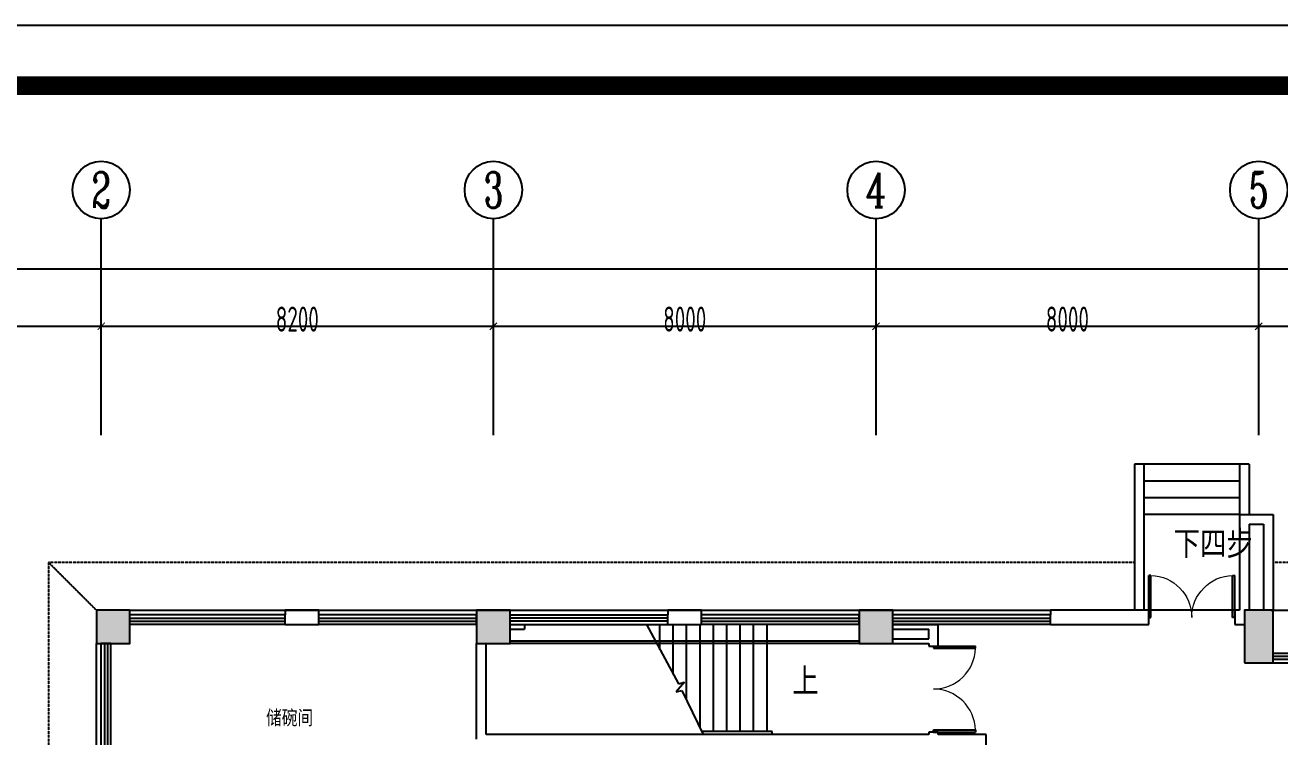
# Model space of a CAD drawing. Header units: inches. Extents: x -584 to 1446124, y -108140 to 99637.
# Drawn here: x 897232 to 923466, y -29166 to -14283 of the extents above; entities that cross this region are included whole.
import ezdxf
from ezdxf.enums import TextEntityAlignment as Align

# ---------------------------------------------------------------- set-up
doc = ezdxf.new("R2010")
doc.units = ezdxf.units.IN
doc.header["$MEASUREMENT"] = 0
doc.linetypes.add('DASH', pattern=[0.35, 0.25, -0.1])
for name, color, linetype in [('AXIS', 3, 'Continuous'), ('AXIS_TEXT', 7, 'Continuous'), ('COLUMN', 6, 'Continuous'), ('DIM_SYMB', 3, 'Continuous'), ('GROUND', 34, 'Continuous'), ('PUB_TEXT', 151, 'Continuous'), ('ROOM_NAME', 7, 'Continuous'), ('STAIR', 6, 'Continuous'), ('WALL', 7, 'Continuous'), ('WINDOW', 3, 'Continuous'), ('外框', 7, 'Continuous')]:
    doc.layers.add(name, color=color, linetype=linetype)
doc.styles.add('_TCH_AXIS', font='COMPLEX', dxfattribs={"bigfont": 'GBCBIG'})
doc.styles.add('_TCH_DIM', font='stylu.ttf')
doc.styles.add('_TCH_DIM_T3', font='TSSDENG', dxfattribs={"width": 0.64, "bigfont": 'TSSDCHN'})
doc.styles.add('COMPLEX', font='stylu.ttf')
doc.styles.add('宋体', font='', dxfattribs={"width": 0.8})
doc.styles.get('宋体').set_extended_font_data('NSimSun')
doc.dimstyles.new('_TCH_ARCH&&150', dxfattribs={"dimtxt": 525, "dimasz": 150, "dimexe": 375, "dimexo": 450, "dimgap": 150, "dimtad": 1, "dimdec": 0, "dimzin": 0, "dimdsep": 46, "dimtxsty": '_TCH_DIM_T3', "dimblk": 'ARCHTICK', "dimcen": 0.09, "dimclrt": 7, "dimazin": 2, "dimtfac": 1, "dimtdec": 0, "dimtix": 1, "dimtmove": 2, "dimatfit": 3, "dimfxl": 0, "dimtolj": 1, "dimtzin": 0, "dimarcsym": 0})

# ---------------------------------------------------------------- blocks, each defined once
blk = doc.blocks.new('_ArchTick')
at = {"color": 0, "linetype": 'ByBlock', "const_width": 0.15}
blk.add_lwpolyline([(-0.5, -0.5), (0.5, 0.5)], dxfattribs=at)
blk = doc.blocks.new('*D146')
at = {"layer": 'AXIS', "color": 0, "lineweight": -2, "transparency": 16777216}
for p, q in [((890823, -22408), (890823, -20205)), ((898823, -22408), (898823, -20205)), ((890823, -20580), (898823, -20580))]:
    blk.add_line(p, q, dxfattribs=at)
at = {"layer": 'Defpoints', "color": 0, "transparency": 16777216}
for p in [(898823, -20580), (890823, -22858), (898823, -22858)]:
    blk.add_point(p, dxfattribs=at)
at = {"layer": 'AXIS', "color": 0, "lineweight": -2, "transparency": 16777216, "xscale": 150, "yscale": 150, "zscale": 150, "rotation": 180}
blk.add_blockref('_ArchTick', (890823, -20580), dxfattribs=at)
at = {"layer": 'AXIS', "color": 0, "lineweight": -2, "transparency": 16777216, "xscale": 150, "yscale": 150, "zscale": 150}
blk.add_blockref('_ArchTick', (898823, -20580), dxfattribs=at)
at = {"layer": 'AXIS', "color": 7, "transparency": 16777216, "insert": (894823, -20430), "char_height": 525, "attachment_point": 5, "style": '_TCH_DIM_T3'}
blk.add_mtext('\\A1;8000', dxfattribs=at)
blk = doc.blocks.new('*D147')
at = {"layer": 'AXIS', "color": 0, "lineweight": -2, "transparency": 16777216}
for p, q in [((898823, -22408), (898823, -20205)), ((907023, -22408), (907023, -20205)), ((898823, -20580), (907023, -20580))]:
    blk.add_line(p, q, dxfattribs=at)
at = {"layer": 'Defpoints', "color": 0, "transparency": 16777216}
for p in [(907023, -20580), (898823, -22858), (907023, -22858)]:
    blk.add_point(p, dxfattribs=at)
at = {"layer": 'AXIS', "color": 0, "lineweight": -2, "transparency": 16777216, "xscale": 150, "yscale": 150, "zscale": 150, "rotation": 180}
blk.add_blockref('_ArchTick', (898823, -20580), dxfattribs=at)
at = {"layer": 'AXIS', "color": 0, "lineweight": -2, "transparency": 16777216, "xscale": 150, "yscale": 150, "zscale": 150}
blk.add_blockref('_ArchTick', (907023, -20580), dxfattribs=at)
at = {"layer": 'AXIS', "color": 7, "transparency": 16777216, "insert": (902923, -20430), "char_height": 525, "attachment_point": 5, "style": '_TCH_DIM_T3'}
blk.add_mtext('\\A1;8200', dxfattribs=at)
blk = doc.blocks.new('*D148')
at = {"layer": 'AXIS', "color": 0, "lineweight": -2, "transparency": 16777216}
for p, q in [((907023, -22408), (907023, -20205)), ((915023, -22408), (915023, -20205)), ((907023, -20580), (915023, -20580))]:
    blk.add_line(p, q, dxfattribs=at)
at = {"layer": 'Defpoints', "color": 0, "transparency": 16777216}
for p in [(915023, -20580), (907023, -22858), (915023, -22858)]:
    blk.add_point(p, dxfattribs=at)
at = {"layer": 'AXIS', "color": 0, "lineweight": -2, "transparency": 16777216, "xscale": 150, "yscale": 150, "zscale": 150, "rotation": 180}
blk.add_blockref('_ArchTick', (907023, -20580), dxfattribs=at)
at = {"layer": 'AXIS', "color": 0, "lineweight": -2, "transparency": 16777216, "xscale": 150, "yscale": 150, "zscale": 150}
blk.add_blockref('_ArchTick', (915023, -20580), dxfattribs=at)
at = {"layer": 'AXIS', "color": 7, "transparency": 16777216, "insert": (911023, -20430), "char_height": 525, "attachment_point": 5, "style": '_TCH_DIM_T3'}
blk.add_mtext('\\A1;8000', dxfattribs=at)
blk = doc.blocks.new('*D149')
at = {"layer": 'AXIS', "color": 0, "lineweight": -2, "transparency": 16777216}
for p, q in [((915023, -22408), (915023, -20205)), ((923023, -22408), (923023, -20205)), ((915023, -20580), (923023, -20580))]:
    blk.add_line(p, q, dxfattribs=at)
at = {"layer": 'Defpoints', "color": 0, "transparency": 16777216}
for p in [(923023, -20580), (915023, -22858), (923023, -22858)]:
    blk.add_point(p, dxfattribs=at)
at = {"layer": 'AXIS', "color": 0, "lineweight": -2, "transparency": 16777216, "xscale": 150, "yscale": 150, "zscale": 150, "rotation": 180}
blk.add_blockref('_ArchTick', (915023, -20580), dxfattribs=at)
at = {"layer": 'AXIS', "color": 0, "lineweight": -2, "transparency": 16777216, "xscale": 150, "yscale": 150, "zscale": 150}
blk.add_blockref('_ArchTick', (923023, -20580), dxfattribs=at)
at = {"layer": 'AXIS', "color": 7, "transparency": 16777216, "insert": (919023, -20430), "char_height": 525, "attachment_point": 5, "style": '_TCH_DIM_T3'}
blk.add_mtext('\\A1;8000', dxfattribs=at)
blk = doc.blocks.new('*D150')
at = {"layer": 'AXIS', "color": 0, "lineweight": -2, "transparency": 16777216}
for p, q in [((923023, -22408), (923023, -20205)), ((931023, -22408), (931023, -20205)), ((923023, -20580), (931023, -20580))]:
    blk.add_line(p, q, dxfattribs=at)
at = {"layer": 'Defpoints', "color": 0, "transparency": 16777216}
for p in [(931023, -20580), (923023, -22858), (931023, -22858)]:
    blk.add_point(p, dxfattribs=at)
at = {"layer": 'AXIS', "color": 0, "lineweight": -2, "transparency": 16777216, "xscale": 150, "yscale": 150, "zscale": 150, "rotation": 180}
blk.add_blockref('_ArchTick', (923023, -20580), dxfattribs=at)
at = {"layer": 'AXIS', "color": 0, "lineweight": -2, "transparency": 16777216, "xscale": 150, "yscale": 150, "zscale": 150}
blk.add_blockref('_ArchTick', (931023, -20580), dxfattribs=at)
at = {"layer": 'AXIS', "color": 7, "transparency": 16777216, "insert": (927023, -20430), "char_height": 525, "attachment_point": 5, "style": '_TCH_DIM_T3'}
blk.add_mtext('\\A1;8000', dxfattribs=at)
blk = doc.blocks.new('*D156')
at = {"layer": 'AXIS', "color": 0, "lineweight": -2, "transparency": 16777216}
for p, q in [((890723, -22408), (890723, -19005)), ((971023, -22408), (971023, -19005)), ((890723, -19380), (971023, -19380))]:
    blk.add_line(p, q, dxfattribs=at)
at = {"layer": 'Defpoints', "color": 0, "transparency": 16777216}
for p in [(971023, -19380), (890723, -22858), (971023, -22858)]:
    blk.add_point(p, dxfattribs=at)
at = {"layer": 'AXIS', "color": 0, "lineweight": -2, "transparency": 16777216, "xscale": 150, "yscale": 150, "zscale": 150, "rotation": 180}
blk.add_blockref('_ArchTick', (890723, -19380), dxfattribs=at)
at = {"layer": 'AXIS', "color": 0, "lineweight": -2, "transparency": 16777216, "xscale": 150, "yscale": 150, "zscale": 150}
blk.add_blockref('_ArchTick', (971023, -19380), dxfattribs=at)
at = {"layer": 'AXIS', "color": 7, "transparency": 16777216, "insert": (930873, -19230), "char_height": 525, "attachment_point": 5, "style": '_TCH_DIM_T3'}
blk.add_mtext('\\A1;80300', dxfattribs=at)
blk = doc.blocks.new('_FZH')
at = {"layer": 'WALL'}
blk.add_lwpolyline([(-0.5, -0.5), (0.5, -0.5), (0.5, 0.5), (-0.5, 0.5)], close=True, dxfattribs=at)
blk.add_solid([(-0.5, -0.5), (0.5, -0.5), (-0.5, 0.5), (0.5, 0.5)], dxfattribs=at)
blk = doc.blocks.new('$DorLib2D$00000002')
for p, q in [((-0.5, 0), (-0.5, 0.4875)), ((-0.475, 0.4875), (-0.5, 0.4875)), ((-0.475, 0), (-0.475, 0.4875)), ((0.475, 0), (0.475, 0.4875)), ((0.475, 0.4875), (0.5, 0.4875)), ((0.5, 0), (0.5, 0.4875)), ((-0.5, 0), (-0.475, 0)), ((0.5, 0), (0.475, 0))]:
    blk.add_line(p, q)
at = {"lineweight": 13}
for centre, start, end in [((-0.4875, 0), 0, 88.53072), ((0.4875, 0), 91.46928, 180)]:
    blk.add_arc(centre, 0.4875, start, end, dxfattribs=at)
blk = doc.blocks.new('$WINLIB2D$00000001')
at = {"color": 0}
for points in [[(-0.5, 0.5), (-0.5, -0.5)], [(-0.5, 0.5), (0.5, 0.5)], [(0.5, -0.5), (0.5, 0.5)], [(0.5, 0.1667), (-0.5, 0.1667)], [(0.5, -0.1667), (-0.5, -0.1667)], [(-0.5, -0.5), (0.5, -0.5)]]:
    blk.add_lwpolyline(points, dxfattribs=at)
blk = doc.blocks.new('_AXISO')
blk.add_circle((0, 0), 0.5)
at = {"layer": 'AXIS_TEXT', "style": 'COMPLEX', "width": 1.041667}
blk.add_attdef('A', text='', height=0.56, dxfattribs=at).set_placement((-0.25, -0.28), (0.25, -0.28), align=Align.FIT)
blk = doc.blocks.new('$TCHSYS$WIN2D')
for p, q in [((-0.5, 0.5), (0.5, 0.5)), ((-0.5, 0.5), (-0.5, -0.5)), ((0.5, 0.5), (0.5, -0.5)), ((0.5, 0.1667), (-0.5, 0.1667)), ((0.5, -0.1667), (-0.5, -0.1667)), ((-0.5, -0.5), (0.5, -0.5))]:
    blk.add_line(p, q)

msp = doc.modelspace()

# ---------------------------------------------------------------- linework, layer by layer
for p, q in [((899422.9, -26515.8), (918672.9, -26515.8)), ((898722.9, -46665.8), (898722.9, -27215.8))]:
    msp.add_line(p, q)
at = {"layer": 'AXIS'}
for p, q in [((898822.9, -22857.8), (898822.9, -18330.2)), ((907022.9, -22857.8), (907022.9, -18330.2)), ((915022.9, -22857.8), (915022.9, -18330.2)), ((923022.9, -22857.8), (923022.9, -18330.2))]:
    msp.add_line(p, q, dxfattribs=at)
at = {"layer": 'COLUMN'}
for p, q in [((903372.9, -26515.8), (902672.9, -26515.8)), ((902672.9, -26515.8), (902672.9, -26615.8)), ((903372.9, -26615.8), (903372.9, -26515.8)), ((911372.9, -26515.8), (910672.9, -26515.8)), ((910672.9, -26515.8), (910672.9, -26615.8)), ((911372.9, -26615.8), (911372.9, -26515.8)), ((920722.9, -26515.8), (918672.9, -26515.8)), ((918672.9, -26515.8), (918672.9, -26615.8)), ((902672.9, -26815.8), (903372.9, -26815.8)), ((910672.9, -26815.8), (911372.9, -26815.8)), ((918672.9, -26815.8), (920722.9, -26815.8))]:
    msp.add_line(p, q, dxfattribs=at)
at = {"layer": 'DIM_SYMB'}
for points in [[(921657.5, -24690.9, 0, 0, 0), (921657.5, -23964.3, 120, 0, 0), (921657.5, -23514.3, 0, 0, 0)], [(913115.4, -27973.8, 0, 0, 0), (911745.4, -27973.8, 120, 0, 0), (911295.4, -27973.8, 0, 0, 0)]]:
    msp.add_lwpolyline(points, format="xyseb", dxfattribs=at)
at = {"layer": 'GROUND', "linetype": 'DASH'}
msp.add_line((898722.9, -26515.8), (897722.9, -25515.8), dxfattribs=at)
for points in [[(920422.9, -25515.8), (897722.9, -25515.8), (897722.9, -50213), (899722.9, -50711.6), (899722.9, -56515.8)], [(938672.9, -25515.8), (923322.9, -25515.8)]]:
    msp.add_lwpolyline(points, dxfattribs=at)
at = {"layer": 'STAIR'}
for p, q in [((920422.9, -23465.8), (920422.9, -26515.8)), ((922822.9, -23465.8), (920422.9, -23465.8)), ((920622.9, -23465.8), (920622.9, -26515.8)), ((922622.9, -23465.8), (922622.9, -24515.8)), ((922822.9, -23465.8), (922822.9, -24515.8)), ((922622.9, -23815.8), (920622.9, -23815.8)), ((922622.9, -24165.8), (920622.9, -24165.8)), ((922622.9, -24515.8), (920622.9, -24515.8)), ((910222.4, -26815.8), (910889.7, -28054.3)), ((910502.9, -27336.4), (910502.9, -26815.8)), ((910782.9, -27856), (910782.9, -26815.8)), ((911062.9, -28375.6), (911062.9, -26815.8)), ((911342.9, -28980.5), (911342.9, -26815.8)), ((911622.9, -29055.8), (911622.9, -26815.8)), ((911902.9, -29055.8), (911902.9, -26815.8)), ((912182.9, -29055.8), (912182.9, -26815.8)), ((912462.9, -29055.8), (912462.9, -26815.8)), ((912742.9, -29055.8), (912742.9, -26815.8)), ((914672.9, -27165.8), (907372.9, -27165.8)), ((914672.9, -27215.8), (907372.9, -27215.8)), ((911021.1, -28023.2), (910842.2, -28224.1)), ((910889.7, -28054.3), (911021.1, -28023.2)), ((910842.2, -28224.1), (910965.5, -28194.9)), ((910965.5, -28194.9), (911407.9, -29115.8)), ((912852.9, -29055.8), (911379, -29055.8)), ((912742.9, -29115.8), (911407.9, -29115.8)), ((912852.9, -29115.8), (911407.9, -29115.8)), ((912852.9, -29115.8), (912852.9, -29055.8))]:
    msp.add_line(p, q, dxfattribs=at)
at = {"layer": 'STAIR', "ltscale": 3}
msp.add_line((923272.9, -26515.8), (938672.9, -26515.8), dxfattribs=at)
at = {"layer": 'WALL'}
for p, q in [((922622.9, -24515.8), (923322.9, -24515.8)), ((922622.9, -24515.8), (922622.9, -26515.8)), ((923322.9, -24515.8), (923322.9, -26515.8)), ((922822.9, -24715.8), (923122.9, -24715.8)), ((922822.9, -24715.8), (922822.9, -26515.8)), ((923122.9, -24715.8), (923122.9, -26515.8)), ((920722.9, -26815.8), (920722.9, -26515.8)), ((922622.9, -26515.8), (922522.9, -26515.8)), ((922522.9, -26515.8), (922522.9, -26815.8)), ((907372.9, -26815.8), (907672.9, -26815.8)), ((907372.9, -26915.8), (907672.9, -26915.8)), ((907672.9, -26815.8), (907672.9, -26915.8)), ((915372.9, -26815.8), (916122.9, -26815.8)), ((915372.9, -26915.8), (916122.9, -26915.8)), ((916122.9, -26815.8), (916122.9, -26815.8)), ((916122.9, -26815.8), (916322.9, -26815.8)), ((916122.9, -27115.8), (916122.9, -26915.8)), ((916322.9, -26915.8), (916322.9, -26815.8)), ((916322.9, -27204.5), (916322.9, -26915.8)), ((922522.9, -26815.8), (922722.9, -26815.8)), ((906672.9, -29215.8), (906672.9, -27215.9)), ((906872.9, -29115.8), (906872.9, -27215.9)), ((915372.9, -27115.8), (916122.9, -27115.8)), ((915372.9, -27215.8), (916122.9, -27215.8)), ((916122.9, -27215.8), (916122.9, -27265.8)), ((916122.9, -27265.8), (916322.9, -27265.8)), ((916322.9, -27265.8), (916322.9, -27204.5)), ((915222.9, -29115.8), (906872.9, -29115.8)), ((916122.9, -29115.8), (915222.9, -29115.8)), ((916322.9, -29065.8), (916122.9, -29065.8)), ((916122.9, -29065.8), (916122.9, -29115.8)), ((916322.9, -29115.8), (916322.9, -29065.8)), ((917322.9, -29115.8), (916322.9, -29115.8)), ((917322.9, -30515.8), (917322.9, -29115.8))]:
    msp.add_line(p, q, dxfattribs=at)
at = {"layer": 'WINDOW'}
msp.add_line((922522.9, -26515.8), (920722.9, -26515.8), dxfattribs=at)
at = {"layer": '外框', "lineweight": -2}
msp.add_line((876614.6, -14282.7), (1010552, -14282.7), dxfattribs=at)
at = {"layer": '外框', "lineweight": -2, "const_width": 391.5}
msp.add_lwpolyline([(881818.3, -106904.3), (1005149.3, -106904.3, 0.4142136), (1009064.5, -102989), (1009064.5, -19466.2, 0.4142136), (1005149.3, -15550.9), (881818.3, -15550.9, 0.4142136), (877903, -19466.2), (877903, -102989, 0.4142136)], format="xyb", close=True, dxfattribs=at)

# ---------------------------------------------------------------- block references
at = {"layer": 'AXIS'}
ref = msp.add_blockref('_AXISO', (898822.9, -17730.2), dxfattribs=dict(at, xscale=1200, yscale=1200, zscale=1200))
ref.add_attrib('A', '2', dxfattribs={"layer": 'AXIS_TEXT', "height": 741.2, "style": '_TCH_AXIS', "width": 0.8}).set_placement((898625.2, -18100.8), (899020.5, -18100.8), align=Align.FIT)
ref = msp.add_blockref('_AXISO', (907022.9, -17730.2), dxfattribs=dict(at, xscale=1200, yscale=1200, zscale=1200))
ref.add_attrib('A', '3', dxfattribs={"layer": 'AXIS_TEXT', "height": 741.2, "style": '_TCH_AXIS', "width": 0.8}).set_placement((906825.2, -18100.8), (907220.5, -18100.8), align=Align.FIT)
ref = msp.add_blockref('_AXISO', (915022.9, -17730.2), dxfattribs=dict(at, xscale=1200, yscale=1200, zscale=1200))
ref.add_attrib('A', '4', dxfattribs={"layer": 'AXIS_TEXT', "height": 717.3, "style": '_TCH_AXIS', "width": 0.8}).set_placement((914804.3, -18088.8), (915241.5, -18088.8), align=Align.FIT)
ref = msp.add_blockref('_AXISO', (923022.9, -17730.2), dxfattribs=dict(at, xscale=1200, yscale=1200, zscale=1200))
ref.add_attrib('A', '5', dxfattribs={"layer": 'AXIS_TEXT', "height": 741.2, "style": '_TCH_AXIS', "width": 0.8}).set_placement((922825.2, -18100.8), (923220.5, -18100.8), align=Align.FIT)
at = {"layer": 'COLUMN'}
for p, xscale, yscale, zscale in [((899072.9, -26865.8), 700, 700, 700), ((907022.9, -26865.8), 700.0000002542511, 700.0761711492669, 700.0761711492669), ((915022.9, -26865.8), 700, 700, 700), ((923022.9, -27065.8), 600.0000000060536, 1099.99999999837, 1099.99999999837)]:
    msp.add_blockref('_FZH', p, dxfattribs=dict(at, xscale=xscale, yscale=yscale, zscale=zscale))
at = {"layer": 'WINDOW'}
for name, p, xscale, yscale, zscale, rotation in [('$DorLib2D$00000002', (921622.9, -26665.8), 1800, -1800, 1800, 180.0000000000055), ('$TCHSYS$WIN2D', (901047.9, -26715.8), 3250, 200, 3250, 180), ('$TCHSYS$WIN2D', (905022.9, -26715.8), 3300, 200, 3300, 180), ('$TCHSYS$WIN2D', (909022.9, -26715.8), -3300, 200, -3300, 180), ('$TCHSYS$WIN2D', (913022.9, -26715.8), 3300, 200, 3300, 180), ('$TCHSYS$WIN2D', (917022.9, -26715.8), 3300, 200, 3300, 180), ('$TCHSYS$WIN2D', (898922.9, -29115.8), 3800, -200, 3800, 90), ('$DorLib2D$00000002', (916222.9, -28165.8), -1800, -1800, -1800, 90)]:
    msp.add_blockref(name, p, dxfattribs=dict(at, xscale=xscale, yscale=yscale, zscale=zscale, rotation=rotation))
at = {"layer": 'WINDOW', "xscale": 7350, "yscale": -200, "zscale": 7350}
msp.add_blockref('$WINLIB2D$00000001', (926997.9, -27515.8), dxfattribs=at)

# ---------------------------------------------------------------- texts
at = {"layer": 'PUB_TEXT', "style": '_TCH_DIM', "width": 0.8}
for s, height, p in [('下四步', 506.38, (921241.9, -25373.4)), ('上', 506.4, (913272.9, -28236.3))]:
    msp.add_text(s, height=height, dxfattribs=at).set_placement(p)
at = {"layer": 'ROOM_NAME', "style": '宋体', "width": 0.8}
msp.add_text('储碗间', height=300, dxfattribs=at).set_placement((902271.3, -28913.4))

# ---------------------------------------------------------------- dimensions: what is measured, and where the dimension line sits
at = {"layer": 'AXIS'}
for p1, p2, distance, picture, middle in [((890722.9, -22857.8), (971022.9, -22857.8), 3477.6, '*D156', (930872.9, -19230.2)), ((890822.9, -22857.8), (898822.9, -22857.8), 2277.6, '*D146', (894822.9, -20430.2)), ((898822.9, -22857.8), (907022.9, -22857.8), 2277.6, '*D147', (902922.9, -20430.2)), ((907022.9, -22857.8), (915022.9, -22857.8), 2277.6, '*D148', (911022.9, -20430.2)), ((915022.9, -22857.8), (923022.9, -22857.8), 2277.6, '*D149', (919022.9, -20430.2)), ((923022.9, -22857.8), (931022.9, -22857.8), 2277.6, '*D150', (927022.9, -20430.2))]:
    dim = msp.add_aligned_dim(p1=p1, p2=p2, distance=distance, dimstyle='_TCH_ARCH&&150', dxfattribs=at)
    dim.commit()
    dim.dimension.update_dxf_attribs({"geometry": picture, "text_midpoint": middle})

doc.saveas('drawing.dxf')
